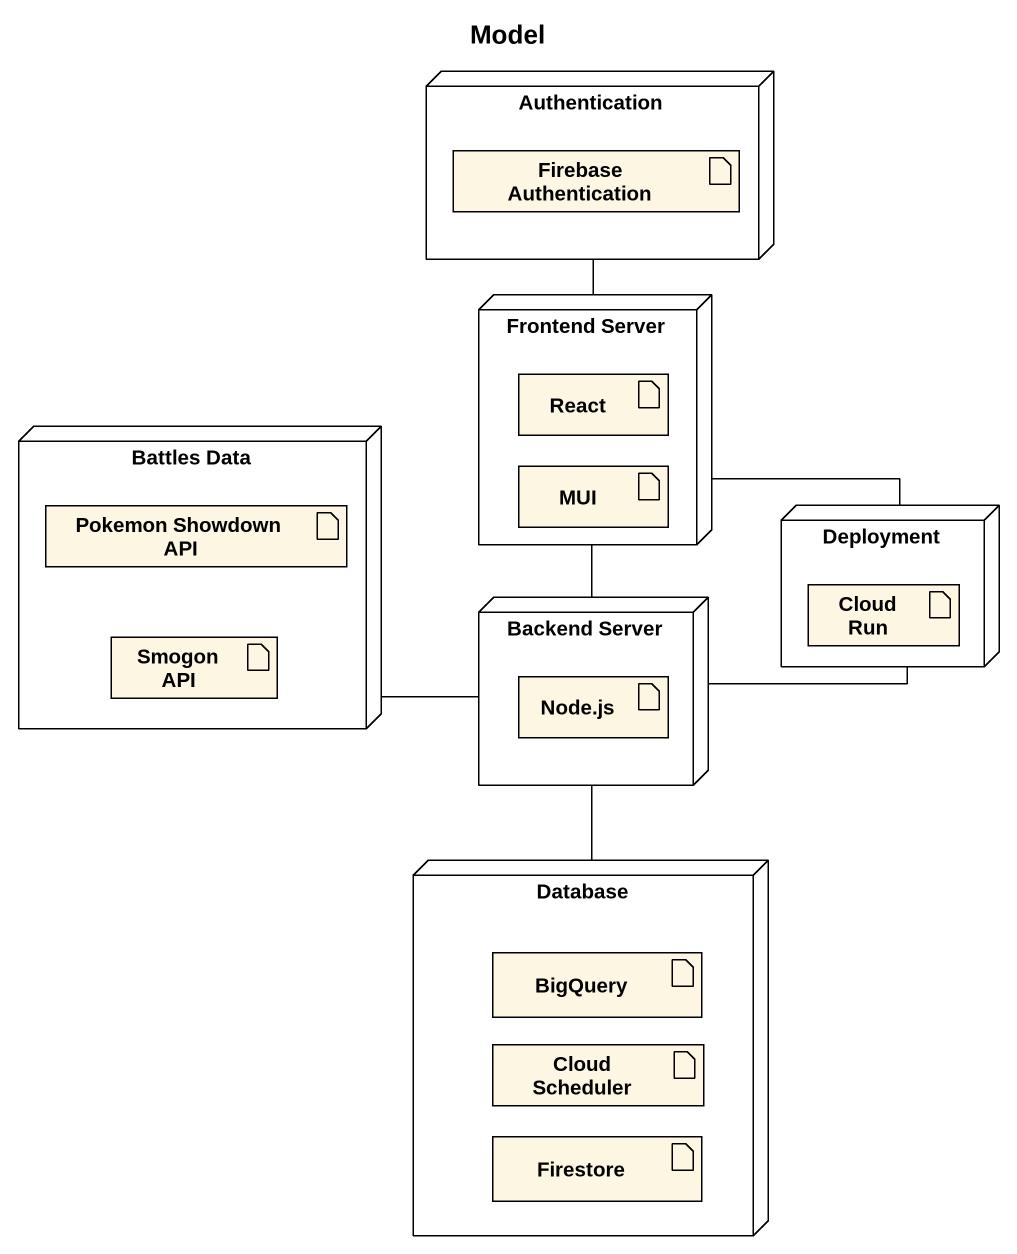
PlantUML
@startuml
title Model
node Authentication {
  artifact "Firebase Authentication" as Firebase_Authentication
}
node "Frontend Server" as Frontend_Server {
  artifact React
  artifact MUI
}
node "Battles Data" as Battles_Data {
  artifact "Pokemon Showdown API" as Pokemon_Showdown_API
  artifact "Smogon API" as Smogon_API
}
node Deployment {
  artifact "Cloud Run" as Cloud_Run
}
node "Backend Server" as Backend_Server {
  artifact "Node.js" as Node_js
}
node "Database" as Database_ {
  artifact BigQuery
  artifact "Cloud Scheduler" as Cloud_Scheduler
  artifact Firestore
}
Authentication -- Frontend_Server
Frontend_Server -right- Deployment
Battles_Data -right- Backend_Server
Backend_Server -up- Frontend_Server
Backend_Server -right- Deployment
Database_ -up- Backend_Server
@enduml
